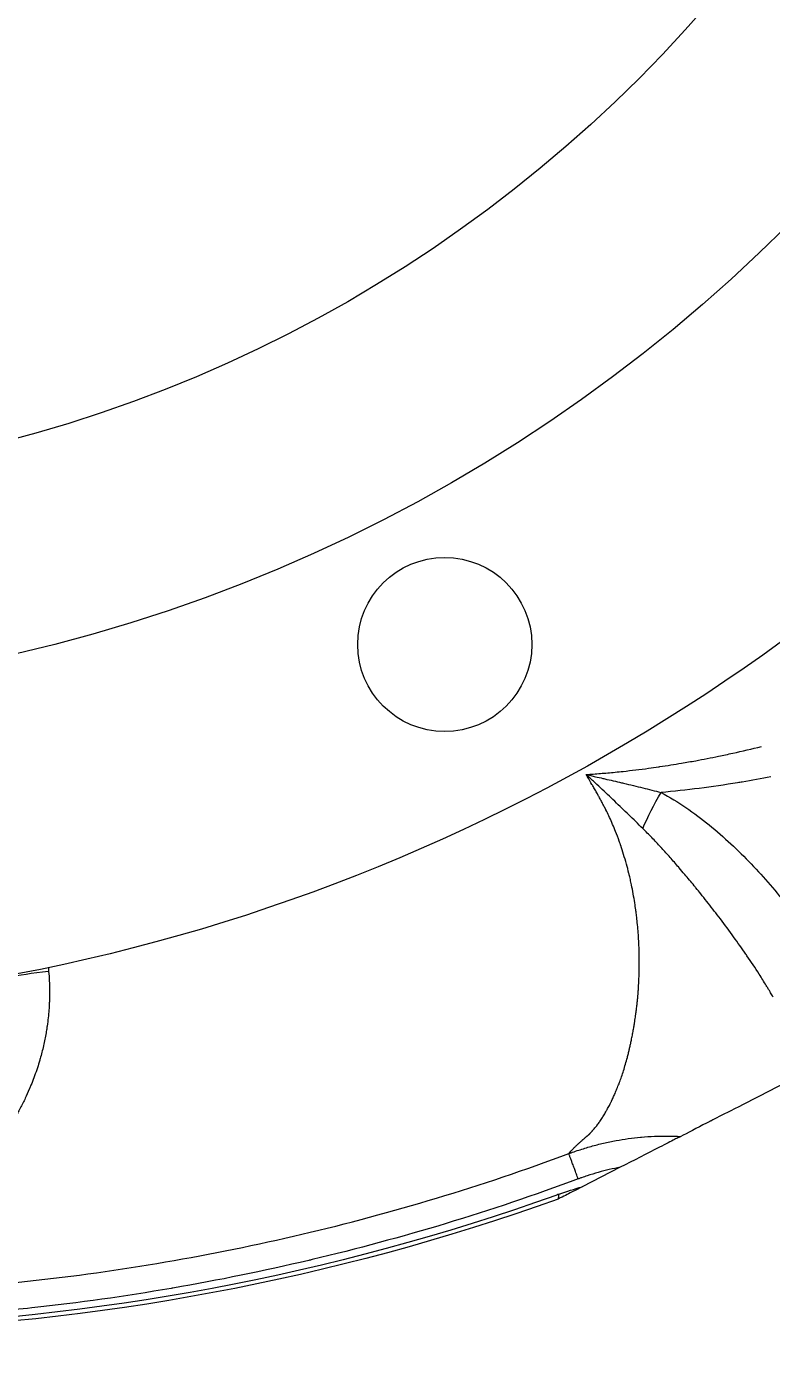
# Model space of a CAD drawing. Header units: millimetres. Extents: x -2122 to 22797, y 3569 to 89276.
# Drawn here: x 5683.8 to 5819.6, y 87396.3 to 87639.4 of the extents above; entities that cross this region are included whole.
import ezdxf

# ---------------------------------------------------------------- set-up
doc = ezdxf.new("R2010")
doc.units = ezdxf.units.MM
doc.header["$LTSCALE"] = 20
doc.layers.add('IA-DIBUJO', color=3, linetype='Continuous', lineweight=30)
doc.layers.add('IA-DIM', color=7, linetype='Continuous')
doc.styles.add('ING-AMB', font='romans.shx', dxfattribs={"width": 0.75, "oblique": 15})
doc.dimstyles.new('ING-AMB 20', dxfattribs={"dimscale": 20, "dimtxt": 3, "dimasz": 2.5, "dimexe": 1, "dimexo": 1, "dimgap": 1, "dimtad": 1, "dimdec": 0, "dimzin": 0, "dimdsep": 46, "dimtxsty": 'ING-AMB', "dimcen": 0.1, "dimclrd": 7, "dimclre": 7, "dimclrt": 2, "dimadec": 0, "dimazin": 0, "dimtfac": 1, "dimtdec": 0, "dimtmove": 0, "dimatfit": 0, "dimfxl": 1.25, "dimtolj": 1, "dimtzin": 0, "dimarcsym": 1})

# ---------------------------------------------------------------- blocks, each defined once
blk = doc.blocks.new('*D46')
at = {"layer": 'Defpoints', "color": 0, "transparency": 16777216}
for p in [(5263.17, 87809.58, 1283.42), (6165.92, 86979.58, 1283.42), (6448.1, 86979.58)]:
    blk.add_point(p, dxfattribs=at)
at = {"layer": 'IA-DIM', "color": 7, "lineweight": -2, "transparency": 16777216}
for p, q in [((5283.17, 87809.58), (6468.1, 87809.58)), ((6448.1, 87759.58), (6448.1, 87029.58)), ((6185.92, 86979.58), (6468.1, 86979.58))]:
    blk.add_line(p, q, dxfattribs=at)
at = {"layer": 'IA-DIM', "color": 7, "transparency": 16777216}
for points in [[(6439.77, 87759.58), (6456.44, 87759.58), (6448.1, 87809.58)], [(6439.77, 87029.58), (6456.44, 87029.58), (6448.1, 86979.58)]]:
    blk.add_solid(points, dxfattribs=at)
at = {"layer": 'IA-DIM', "color": 2, "transparency": 16777216, "insert": (6398.1, 87394.58), "char_height": 60, "attachment_point": 5, "rotation": 90, "style": 'ING-AMB'}
blk.add_mtext('\\A1;830', dxfattribs=at)

msp = doc.modelspace()

# ---------------------------------------------------------------- linework, layer by layer
at = {"layer": 'IA-DIBUJO', "color": 3, "linetype": 'Continuous', "lineweight": 0, "extrusion": (0, 1, -2.22045e-16)}
for p, q in [((5816.44, 87507.73, 1283.42), (5816.44, 87507.73, 1283.42)), ((5811.92, 87474.51, 1283.42), (5811.92, 87474.51, 1283.42)), ((5814.4, 87471.05, 1283.42), (5814.4, 87471.05, 1283.42)), ((5792.09, 87431.32, 1283.42), (5785.12, 87427.75, 1283.42))]:
    msp.add_line(p, q, dxfattribs=at)
at = {"layer": 'IA-DIBUJO', "color": 2, "linetype": 'Continuous', "lineweight": 0}
for centre, radius in [((5615.92, 87809.58, 1283.42), 349.25), ((5615.92, 87809.58, 1283.42), 292.1), ((5760.06, 87526.69, 1283.42), 15.88)]:
    msp.add_circle(centre, radius, dxfattribs=at)
at = {"layer": 'IA-DIBUJO', "color": 3, "linetype": 'Continuous', "lineweight": 0}
for radius in [254, 175]:
    msp.add_circle((5615.92, 87809.58, 1283.42), radius, dxfattribs=at)
at = {"layer": 'IA-DIBUJO', "color": 3, "linetype": 'Continuous', "lineweight": 0, "extrusion": (-4.93038e-32, -2.22045e-16, -1)}
msp.add_ellipse((5799.52, 87496.72, 1283.42), major_axis=(4.63, 8.72), ratio=0.146212, start_param=-2.071313, end_param=-1.301949, dxfattribs=at)
at = {"layer": 'IA-DIBUJO', "color": 3, "linetype": 'Continuous', "lineweight": 0}
msp.add_ellipse((5687.78, 87466.4, 1283.42), major_axis=(-7.86, -0.77), ratio=0.076143, start_param=-1.580778, end_param=-0.477784, dxfattribs=at)
at = {"layer": 'IA-DIBUJO', "color": 3, "linetype": 'Continuous', "lineweight": 0, "extrusion": (3.69779e-32, -2.22045e-16, -1)}
msp.add_ellipse((21986.95, 93842.02, 1283.42), major_axis=(-16203.32, -6443.11), ratio=0.051398, start_param=0.02878, end_param=0.029631, dxfattribs=at)
at = {"layer": 'IA-DIBUJO', "color": 3, "linetype": 'Continuous', "lineweight": 0}
for points, knots in [([(5785.84, 87502.98, 1283.42), (5786.72, 87503.03, 1283.42), (5787.6, 87503.09, 1283.42), (5789.36, 87503.23, 1283.42), (5790.25, 87503.31, 1283.42), (5791.62, 87503.44, 1283.42), (5792.11, 87503.49, 1283.42), (5794.14, 87503.71, 1283.42), (5795.69, 87503.9, 1283.42), (5797.85, 87504.19, 1283.42), (5798.46, 87504.28, 1283.42), (5799.15, 87504.38, 1283.42), (5799.23, 87504.39, 1283.42), (5800.63, 87504.6, 1283.42), (5801.95, 87504.81, 1283.42), (5804.12, 87505.18, 1283.42), (5804.98, 87505.33, 1283.42), (5807.24, 87505.75, 1283.42), (5808.63, 87506.02, 1283.42), (5810.88, 87506.49, 1283.42), (5811.73, 87506.67, 1283.42), (5812.6, 87506.86, 1283.42), (5812.61, 87506.86, 1283.42), (5814.36, 87507.24, 1283.42), (5816.1, 87507.64, 1283.42), (5817.83, 87508.07, 1283.42)], [-0.00513072, -0.00513072, -0.00513072, -0.00513072, -0.00379669, -0.00379669, -0.00243975, -0.00243975, -0.00170309, -0.00170309, 0.00066459, 0.00066459, 0.00160637, 0.00160637, 0.00172466, 0.00172466, 0.00375339, 0.00375339, 0.00507953, 0.00507953, 0.00723894, 0.00723894, 0.00856236, 0.00856236, 0.00858018, 0.00858018, 0.01128995, 0.01128995, 0.01128995, 0.01128995]), ([(5782.71, 87433.81, 1283.42), (5782.73, 87433.84, 1283.42), (5782.75, 87433.87, 1283.42), (5782.78, 87433.92, 1283.42), (5782.79, 87433.93, 1283.42), (5782.82, 87433.97, 1283.42), (5782.83, 87433.99, 1283.42), (5782.86, 87434.02, 1283.42), (5782.86, 87434.03, 1283.42), (5782.87, 87434.04, 1283.42), (5782.87, 87434.04, 1283.42), (5782.87, 87434.04, 1283.42), (5782.88, 87434.05, 1283.42), (5782.89, 87434.07, 1283.42), (5782.91, 87434.08, 1283.42), (5782.99, 87434.18, 1283.42), (5783.08, 87434.28, 1283.42), (5783.22, 87434.43, 1283.42), (5783.26, 87434.47, 1283.42), (5783.39, 87434.6, 1283.42), (5783.47, 87434.68, 1283.42), (5783.61, 87434.82, 1283.42), (5783.67, 87434.88, 1283.42), (5783.77, 87434.97, 1283.42), (5783.8, 87435.01, 1283.42), (5783.98, 87435.17, 1283.42), (5784.12, 87435.31, 1283.42), (5784.34, 87435.51, 1283.42), (5784.39, 87435.56, 1283.42), (5784.46, 87435.63, 1283.42), (5784.47, 87435.64, 1283.42), (5784.6, 87435.75, 1283.42), (5784.72, 87435.86, 1283.42), (5784.91, 87436.04, 1283.42), (5784.98, 87436.1, 1283.42), (5785.11, 87436.21, 1283.42), (5785.17, 87436.27, 1283.42), (5785.24, 87436.33, 1283.42), (5785.26, 87436.35, 1283.42), (5785.28, 87436.36, 1283.42), (5785.28, 87436.36, 1283.42), (5785.29, 87436.38, 1283.42), (5785.3, 87436.39, 1283.42), (5785.32, 87436.4, 1283.42), (5785.33, 87436.41, 1283.42), (5785.37, 87436.45, 1283.42), (5785.4, 87436.48, 1283.42), (5785.5, 87436.56, 1283.42), (5785.56, 87436.62, 1283.42), (5785.63, 87436.68, 1283.42), (5785.63, 87436.69, 1283.42), (5785.67, 87436.71, 1283.42), (5785.69, 87436.74, 1283.42), (5785.72, 87436.77, 1283.42), (5785.73, 87436.77, 1283.42), (5785.76, 87436.8, 1283.42), (5785.77, 87436.81, 1283.42), (5785.81, 87436.84, 1283.42), (5785.82, 87436.85, 1283.42), (5785.86, 87436.89, 1283.42), (5785.89, 87436.91, 1283.42), (5785.93, 87436.94, 1283.42), (5785.93, 87436.94, 1283.42), (5785.94, 87436.95, 1283.42), (5785.94, 87436.95, 1283.42), (5785.95, 87436.96, 1283.42), (5785.96, 87436.97, 1283.42), (5785.97, 87436.98, 1283.42), (5785.98, 87436.98, 1283.42), (5785.99, 87436.99, 1283.42), (5785.99, 87436.99, 1283.42), (5786, 87437, 1283.42), (5786, 87437, 1283.42), (5786.01, 87437.01, 1283.42), (5786.02, 87437.01, 1283.42), (5786.03, 87437.02, 1283.42), (5786.03, 87437.03, 1283.42), (5786.04, 87437.03, 1283.42), (5786.04, 87437.03, 1283.42), (5786.05, 87437.04, 1283.42), (5786.06, 87437.04, 1283.42), (5786.07, 87437.05, 1283.42), (5786.08, 87437.06, 1283.42), (5786.09, 87437.07, 1283.42), (5786.1, 87437.07, 1283.42), (5786.11, 87437.08, 1283.42), (5786.11, 87437.08, 1283.42), (5786.12, 87437.09, 1283.42), (5786.13, 87437.09, 1283.42), (5786.14, 87437.1, 1283.42), (5786.14, 87437.1, 1283.42), (5786.15, 87437.11, 1283.42), (5786.15, 87437.11, 1283.42), (5786.16, 87437.12, 1283.42), (5786.16, 87437.12, 1283.42), (5786.17, 87437.13, 1283.42), (5786.17, 87437.13, 1283.42), (5786.17, 87437.13, 1283.42), (5786.17, 87437.13, 1283.42), (5786.17, 87437.13, 1283.42), (5786.17, 87437.13, 1283.42), (5786.18, 87437.14, 1283.42), (5786.19, 87437.14, 1283.42), (5786.21, 87437.17, 1283.42), (5786.23, 87437.18, 1283.42), (5786.27, 87437.21, 1283.42), (5786.29, 87437.23, 1283.42), (5786.31, 87437.25, 1283.42), (5786.31, 87437.25, 1283.42), (5786.32, 87437.26, 1283.42), (5786.32, 87437.26, 1283.42), (5786.36, 87437.29, 1283.42), (5786.4, 87437.33, 1283.42), (5786.43, 87437.37, 1283.42), (5786.44, 87437.38, 1283.42), (5786.45, 87437.39, 1283.42), (5786.45, 87437.39, 1283.42), (5786.45, 87437.39, 1283.42), (5786.45, 87437.39, 1283.42), (5786.45, 87437.39, 1283.42), (5786.46, 87437.4, 1283.42), (5786.46, 87437.4, 1283.42), (5786.48, 87437.42, 1283.42), (5786.49, 87437.43, 1283.42), (5786.52, 87437.46, 1283.42), (5786.54, 87437.48, 1283.42), (5786.58, 87437.52, 1283.42), (5786.6, 87437.54, 1283.42), (5786.63, 87437.57, 1283.42), (5786.64, 87437.58, 1283.42), (5786.65, 87437.59, 1283.42), (5786.65, 87437.6, 1283.42), (5786.66, 87437.6, 1283.42), (5786.66, 87437.6, 1283.42), (5786.67, 87437.61, 1283.42), (5786.69, 87437.63, 1283.42), (5786.72, 87437.66, 1283.42), (5786.73, 87437.68, 1283.42), (5786.83, 87437.78, 1283.42), (5786.9, 87437.86, 1283.42), (5787, 87437.97, 1283.42), (5787.02, 87437.99, 1283.42), (5787.05, 87438.02, 1283.42), (5787.06, 87438.03, 1283.42), (5787.08, 87438.05, 1283.42), (5787.08, 87438.06, 1283.42), (5787.16, 87438.14, 1283.42), (5787.22, 87438.22, 1283.42), (5787.31, 87438.32, 1283.42), (5787.32, 87438.33, 1283.42), (5787.42, 87438.45, 1283.42), (5787.51, 87438.55, 1283.42), (5787.65, 87438.74, 1283.42), (5787.72, 87438.82, 1283.42), (5787.81, 87438.94, 1283.42), (5787.84, 87438.98, 1283.42), (5788.02, 87439.21, 1283.42), (5788.17, 87439.42, 1283.42), (5788.33, 87439.65, 1283.42), (5788.35, 87439.67, 1283.42), (5788.52, 87439.91, 1283.42), (5788.67, 87440.14, 1283.42), (5788.96, 87440.6, 1283.42), (5789.1, 87440.83, 1283.42), (5789.32, 87441.2, 1283.42), (5789.39, 87441.32, 1283.42), (5789.5, 87441.52, 1283.42), (5789.54, 87441.59, 1283.42), (5789.61, 87441.71, 1283.42), (5789.64, 87441.77, 1283.42), (5789.82, 87442.08, 1283.42), (5789.95, 87442.34, 1283.42), (5790.18, 87442.78, 1283.42), (5790.26, 87442.95, 1283.42), (5790.39, 87443.19, 1283.42), (5790.42, 87443.26, 1283.42), (5790.48, 87443.39, 1283.42), (5790.51, 87443.45, 1283.42), (5790.56, 87443.55, 1283.42), (5790.58, 87443.59, 1283.42), (5790.62, 87443.67, 1283.42), (5790.64, 87443.71, 1283.42), (5790.67, 87443.78, 1283.42), (5790.68, 87443.8, 1283.42), (5790.69, 87443.83, 1283.42), (5790.69, 87443.84, 1283.42), (5790.7, 87443.85, 1283.42), (5790.7, 87443.86, 1283.42), (5790.76, 87443.98, 1283.42), (5790.82, 87444.1, 1283.42), (5790.98, 87444.46, 1283.42), (5791.1, 87444.72, 1283.42), (5791.33, 87445.27, 1283.42), (5791.45, 87445.56, 1283.42), (5791.7, 87446.17, 1283.42), (5791.82, 87446.48, 1283.42), (5792.07, 87447.14, 1283.42), (5792.19, 87447.48, 1283.42), (5792.43, 87448.19, 1283.42), (5792.56, 87448.56, 1283.42), (5792.8, 87449.31, 1283.42), (5792.91, 87449.7, 1283.42), (5793.15, 87450.5, 1283.42), (5793.26, 87450.91, 1283.42), (5793.39, 87451.4, 1283.42), (5793.4, 87451.46, 1283.42), (5793.48, 87451.75, 1283.42), (5793.54, 87451.99, 1283.42), (5793.63, 87452.35, 1283.42), (5793.66, 87452.47, 1283.42), (5793.69, 87452.61, 1283.42), (5793.69, 87452.63, 1283.42), (5793.7, 87452.64, 1283.42), (5793.7, 87452.64, 1283.42), (5793.7, 87452.65, 1283.42), (5793.7, 87452.66, 1283.42), (5793.71, 87452.69, 1283.42), (5793.71, 87452.71, 1283.42), (5793.73, 87452.77, 1283.42), (5793.74, 87452.81, 1283.42), (5793.8, 87453.09, 1283.42), (5793.86, 87453.34, 1283.42), (5793.94, 87453.7, 1283.42), (5793.96, 87453.8, 1283.42), (5794.04, 87454.18, 1283.42), (5794.1, 87454.46, 1283.42), (5794.22, 87455.04, 1283.42), (5794.28, 87455.34, 1283.42), (5794.4, 87455.94, 1283.42), (5794.45, 87456.24, 1283.42), (5794.55, 87456.79, 1283.42), (5794.59, 87457.05, 1283.42), (5794.66, 87457.45, 1283.42), (5794.68, 87457.58, 1283.42), (5794.71, 87457.79, 1283.42), (5794.72, 87457.86, 1283.42), (5794.74, 87457.96, 1283.42), (5794.74, 87457.98, 1283.42), (5794.75, 87458.02, 1283.42), (5794.75, 87458.03, 1283.42), (5794.76, 87458.08, 1283.42), (5794.76, 87458.13, 1283.42), (5794.83, 87458.53, 1283.42), (5794.88, 87458.89, 1283.42), (5794.96, 87459.51, 1283.42), (5795, 87459.78, 1283.42), (5795.05, 87460.24, 1283.42), (5795.08, 87460.43, 1283.42), (5795.13, 87460.9, 1283.42), (5795.16, 87461.17, 1283.42), (5795.21, 87461.68, 1283.42), (5795.24, 87461.92, 1283.42), (5795.28, 87462.34, 1283.42), (5795.29, 87462.53, 1283.42), (5795.32, 87462.81, 1283.42), (5795.33, 87462.92, 1283.42), (5795.35, 87463.2, 1283.42), (5795.36, 87463.36, 1283.42), (5795.38, 87463.65, 1283.42), (5795.39, 87463.77, 1283.42), (5795.4, 87463.88, 1283.42), (5795.4, 87463.89, 1283.42), (5795.4, 87463.9, 1283.42), (5795.4, 87463.91, 1283.42), (5795.4, 87463.92, 1283.42), (5795.43, 87464.33, 1283.42), (5795.45, 87464.74, 1283.42), (5795.48, 87465.35, 1283.42), (5795.49, 87465.55, 1283.42), (5795.52, 87466.27, 1283.42), (5795.54, 87466.77, 1283.42), (5795.56, 87467.77, 1283.42), (5795.56, 87468.27, 1283.42), (5795.56, 87469.27, 1283.42), (5795.55, 87469.77, 1283.42), (5795.53, 87470.77, 1283.42), (5795.51, 87471.27, 1283.42), (5795.47, 87472.17, 1283.42), (5795.45, 87472.56, 1283.42), (5795.4, 87473.45, 1283.42), (5795.37, 87473.94, 1283.42), (5795.29, 87474.94, 1283.42), (5795.24, 87475.45, 1283.42), (5795.16, 87476.19, 1283.42), (5795.14, 87476.43, 1283.42), (5795.1, 87476.72, 1283.42), (5795.1, 87476.78, 1283.42), (5795.09, 87476.86, 1283.42), (5795.08, 87476.9, 1283.42), (5795.08, 87476.94, 1283.42), (5795.08, 87476.94, 1283.42), (5795.04, 87477.26, 1283.42), (5795, 87477.58, 1283.42), (5794.95, 87478.02, 1283.42), (5794.93, 87478.14, 1283.42), (5794.86, 87478.69, 1283.42), (5794.79, 87479.11, 1283.42), (5794.64, 87480.1, 1283.42), (5794.55, 87480.66, 1283.42), (5794.35, 87481.77, 1283.42), (5794.24, 87482.31, 1283.42), (5794.06, 87483.17, 1283.42), (5793.99, 87483.49, 1283.42), (5793.88, 87483.98, 1283.42), (5793.84, 87484.15, 1283.42), (5793.78, 87484.43, 1283.42), (5793.75, 87484.54, 1283.42), (5793.7, 87484.74, 1283.42), (5793.68, 87484.84, 1283.42), (5793.51, 87485.51, 1283.42), (5793.36, 87486.08, 1283.42), (5793.04, 87487.24, 1283.42), (5792.87, 87487.83, 1283.42), (5792.52, 87488.95, 1283.42), (5792.35, 87489.49, 1283.42), (5792.15, 87490.08, 1283.42), (5792.13, 87490.14, 1283.42), (5792.08, 87490.27, 1283.42), (5792.06, 87490.33, 1283.42), (5791.99, 87490.54, 1283.42), (5791.94, 87490.68, 1283.42), (5791.68, 87491.41, 1283.42), (5791.46, 87491.99, 1283.42), (5791.06, 87493.01, 1283.42), (5790.88, 87493.44, 1283.42), (5790.64, 87494, 1283.42), (5790.59, 87494.12, 1283.42), (5790.36, 87494.64, 1283.42), (5790.19, 87495.02, 1283.42), (5789.83, 87495.78, 1283.42), (5789.65, 87496.15, 1283.42), (5789.44, 87496.56, 1283.42), (5789.42, 87496.61, 1283.42), (5789.37, 87496.69, 1283.42), (5789.35, 87496.73, 1283.42), (5789.33, 87496.79, 1283.42), (5789.32, 87496.81, 1283.42), (5789.29, 87496.86, 1283.42), (5789.27, 87496.9, 1283.42), (5789.15, 87497.13, 1283.42), (5789.05, 87497.33, 1283.42), (5788.82, 87497.76, 1283.42), (5788.7, 87497.98, 1283.42), (5788.46, 87498.42, 1283.42), (5788.34, 87498.65, 1283.42), (5788.11, 87499.06, 1283.42), (5788.01, 87499.25, 1283.42), (5787.77, 87499.67, 1283.42), (5787.63, 87499.9, 1283.42), (5787.36, 87500.39, 1283.42), (5787.21, 87500.64, 1283.42), (5787.02, 87500.97, 1283.42), (5786.97, 87501.06, 1283.42), (5786.67, 87501.58, 1283.42), (5786.4, 87502.04, 1283.42), (5786.03, 87502.67, 1283.42), (5785.94, 87502.82, 1283.42), (5785.84, 87502.98, 1283.42)], [0.0368756, 0.0368756, 0.0368756, 0.0368756, 0.0474343, 0.0474343, 0.0519244, 0.0519244, 0.0594488, 0.0594488, 0.0613299, 0.0613299, 0.0622704, 0.0622704, 0.063211, 0.063211, 0.0669732, 0.0669732, 0.0878734, 0.0878734, 0.0970708, 0.0970708, 0.1121197, 0.1121197, 0.1216281, 0.1216281, 0.1271685, 0.1271685, 0.1481993, 0.1481993, 0.1559246, 0.1559246, 0.1572661, 0.1572661, 0.1723149, 0.1723149, 0.1807326, 0.1807326, 0.1873638, 0.1873638, 0.1890704, 0.1890704, 0.1892449, 0.1892449, 0.1904501, 0.1904501, 0.191126, 0.191126, 0.1948882, 0.1948882, 0.2015426, 0.2015426, 0.2024126, 0.2024126, 0.2050712, 0.2050712, 0.2061748, 0.2061748, 0.2083765, 0.2083765, 0.209937, 0.209937, 0.2132044, 0.2132044, 0.2135326, 0.2135326, 0.2136992, 0.2136992, 0.2146397, 0.2146397, 0.215222, 0.215222, 0.2155803, 0.2155803, 0.2159932, 0.2159932, 0.2164236, 0.2164236, 0.2169227, 0.2169227, 0.2170671, 0.2170671, 0.2174614, 0.2174614, 0.2179317, 0.2179317, 0.2183437, 0.2183437, 0.2187482, 0.2187482, 0.2191545, 0.2191545, 0.2193425, 0.2193425, 0.219888, 0.219888, 0.2201608, 0.2201608, 0.2202764, 0.2202764, 0.2203955, 0.2203955, 0.2204336, 0.2204336, 0.2212236, 0.2212236, 0.2231047, 0.2231047, 0.2246627, 0.2246627, 0.2249858, 0.2249858, 0.2250327, 0.2250327, 0.228748, 0.228748, 0.2296886, 0.2298061, 0.2298061, 0.2299237, 0.2299237, 0.2301588, 0.2301588, 0.2314575, 0.2314575, 0.232866, 0.232866, 0.2346868, 0.2346868, 0.2360763, 0.2360763, 0.2365076, 0.2365076, 0.2366251, 0.2366251, 0.2367427, 0.2367427, 0.2381535, 0.2381535, 0.2400346, 0.2400346, 0.247559, 0.247559, 0.2494401, 0.2494401, 0.2503807, 0.2503807, 0.2513212, 0.2513212, 0.2585308, 0.2585308, 0.2602236, 0.2602236, 0.2692145, 0.2692145, 0.2759577, 0.2759577, 0.279155, 0.279155, 0.2945704, 0.2945704, 0.2961872, 0.2961872, 0.3116522, 0.3116522, 0.3263639, 0.3263639, 0.3337865, 0.3337865, 0.337664, 0.337664, 0.3408981, 0.3408981, 0.3548882, 0.3548882, 0.3634599, 0.3634599, 0.3670068, 0.3670068, 0.3696948, 0.3696948, 0.3717118, 0.3717118, 0.3735929, 0.3735929, 0.3747686, 0.3747686, 0.3750037, 0.3750037, 0.375474, 0.375474, 0.3829984, 0.3829984, 0.3980472, 0.3980472, 0.4134465, 0.4134465, 0.4286592, 0.4286592, 0.4435575, 0.4435575, 0.4582425, 0.4582425, 0.4724931, 0.4724931, 0.4865048, 0.4865048, 0.4883401, 0.4883401, 0.4958646, 0.4958646, 0.4996268, 0.4996268, 0.5000127, 0.5000127, 0.500097, 0.500097, 0.5005673, 0.5005673, 0.5015079, 0.5015079, 0.503389, 0.503389, 0.5142656, 0.5142656, 0.5184378, 0.5184378, 0.5290215, 0.5290215, 0.5393563, 0.5393563, 0.5485354, 0.5485354, 0.5560598, 0.5560598, 0.559822, 0.559822, 0.5617031, 0.5617031, 0.5624802, 0.5624802, 0.5626437, 0.5626437, 0.5635842, 0.5635842, 0.5714864, 0.5714864, 0.5781406, 0.5781406, 0.5830894, 0.5830894, 0.5906913, 0.5906913, 0.5982581, 0.5982581, 0.6050032, 0.6050032, 0.6094258, 0.6094258, 0.617073, 0.617073, 0.6242993, 0.6242993, 0.6247201, 0.6249552, 0.6249552, 0.6251903, 0.6251903, 0.6358928, 0.6358928, 0.6414441, 0.6414441, 0.6549455, 0.6549455, 0.6687051, 0.6687051, 0.6827399, 0.6827399, 0.6972885, 0.6972885, 0.7089023, 0.7089023, 0.7239412, 0.7239412, 0.7400905, 0.7400905, 0.7479323, 0.7479323, 0.7498134, 0.7498134, 0.7506844, 0.7506844, 0.7507539, 0.7507539, 0.7588762, 0.7588762, 0.762053, 0.762053, 0.7730326, 0.7730326, 0.7877957, 0.7877957, 0.802542, 0.802542, 0.8112349, 0.8112349, 0.8159804, 0.8159804, 0.8190382, 0.8190382, 0.8217658, 0.8217658, 0.8380873, 0.8380873, 0.8555182, 0.8555182, 0.872085, 0.872085, 0.8740204, 0.8740204, 0.8758472, 0.8758472, 0.8796094, 0.8796094, 0.8956567, 0.8956567, 0.9081444, 0.9081444, 0.9117039, 0.9117039, 0.9232413, 0.9232413, 0.9345276, 0.9345276, 0.9360425, 0.9360425, 0.9372501, 0.9372501, 0.9379236, 0.9379236, 0.9398047, 0.9398047, 0.9485077, 0.9485077, 0.9567088, 0.9567088, 0.9642136, 0.9642136, 0.9699024, 0.9699024, 0.9767514, 0.9767514, 0.9833208, 0.9833208, 0.9854581, 0.9854581, 0.9965323, 0.9965323, 0.9999985, 0.9999985, 0.9999985, 0.9999985]), ([(5785.84, 87502.98, 1283.42), (5785.92, 87502.96, 1283.42), (5785.99, 87502.95, 1283.42), (5786.13, 87502.91, 1283.42), (5786.2, 87502.9, 1283.42), (5786.42, 87502.85, 1283.42), (5786.56, 87502.81, 1283.42), (5786.99, 87502.71, 1283.42), (5787.27, 87502.64, 1283.42), (5788.01, 87502.47, 1283.42), (5788.47, 87502.36, 1283.42), (5789.04, 87502.23, 1283.42), (5789.16, 87502.2, 1283.42), (5789.78, 87502.06, 1283.42), (5790.3, 87501.94, 1283.42), (5791.31, 87501.7, 1283.42), (5791.81, 87501.59, 1283.42), (5792.44, 87501.44, 1283.42), (5792.57, 87501.41, 1283.42), (5793.29, 87501.24, 1283.42), (5793.88, 87501.1, 1283.42), (5795.04, 87500.82, 1283.42), (5795.61, 87500.68, 1283.42), (5796.74, 87500.4, 1283.42), (5797.29, 87500.26, 1283.42), (5798.39, 87499.98, 1283.42), (5798.95, 87499.84, 1283.42), (5799.5, 87499.7, 1283.42), (5799.51, 87499.7, 1283.42), (5799.52, 87499.69, 1283.42)], [0.000000126, 0.000000126, 0.000000126, 0.000000126, 0.00011133, 0.00011133, 0.000222659, 0.000222659, 0.000445318, 0.000445318, 0.000890636, 0.000890636, 0.001599908, 0.001599908, 0.001781272, 0.001781272, 0.002579859, 0.002579859, 0.003363744, 0.003363744, 0.003562544, 0.003562544, 0.004484327, 0.004484327, 0.005377622, 0.005377622, 0.006244959, 0.006244959, 0.007112297, 0.007112297, 0.007125088, 0.007125088, 0.007125088, 0.007125088]), ([(5796.18, 87493.13, 1283.42), (5795.33, 87493.96, 1283.42), (5794.49, 87494.79, 1283.42), (5793.22, 87496.03, 1283.42), (5792.79, 87496.44, 1283.42), (5791.93, 87497.26, 1283.42), (5791.5, 87497.67, 1283.42), (5790.21, 87498.9, 1283.42), (5789.35, 87499.71, 1283.42), (5788.05, 87500.92, 1283.42), (5787.62, 87501.32, 1283.42), (5786.97, 87501.93, 1283.42), (5786.75, 87502.13, 1283.42), (5786.43, 87502.44, 1283.42), (5786.32, 87502.54, 1283.42), (5786.15, 87502.69, 1283.42), (5786.1, 87502.74, 1283.42), (5786.02, 87502.82, 1283.42), (5785.99, 87502.84, 1283.42), (5785.95, 87502.88, 1283.42), (5785.93, 87502.89, 1283.42), (5785.91, 87502.91, 1283.42), (5785.89, 87502.92, 1283.42), (5785.84, 87502.98, 1283.42)], [0, 0, 0, 0, 0.00180107, 0.00180107, 0.002701604, 0.002701604, 0.003602139, 0.003602139, 0.005403209, 0.005403209, 0.006303743, 0.006303743, 0.006754011, 0.006754011, 0.006979145, 0.006979145, 0.007091711, 0.007091711, 0.007147995, 0.007147995, 0.007176137, 0.007176137, 0.007204245, 0.007204245, 0.007204245, 0.007204245]), ([(5819.56, 87502.55, 1283.42), (5817.82, 87502.21, 1283.42), (5816.07, 87501.89, 1283.42), (5814.32, 87501.6, 1283.42), (5814.04, 87501.55, 1283.42), (5813.76, 87501.51, 1283.42), (5813.48, 87501.46, 1283.42), (5811.16, 87501.08, 1283.42), (5808.83, 87500.74, 1283.42), (5806.5, 87500.44, 1283.42), (5804.18, 87500.15, 1283.42), (5801.85, 87499.9, 1283.42), (5799.52, 87499.69, 1283.42)], [0.00197181, 0.00197181, 0.00197181, 0.00197181, 0.00466944, 0.00466944, 0.00466944, 0.00510061, 0.00510061, 0.00510061, 0.00867547, 0.00867547, 0.00867547, 0.01223161, 0.01223161, 0.01223161, 0.01223161]), ([(5799.52, 87499.69, 1283.42), (5801.1, 87498.86, 1283.42), (5802.6, 87497.93, 1283.42), (5804.06, 87496.94, 1283.42), (5805.52, 87495.94, 1283.42), (5806.93, 87494.88, 1283.42), (5808.3, 87493.77, 1283.42), (5809.66, 87492.66, 1283.42), (5810.98, 87491.5, 1283.42), (5812.25, 87490.32, 1283.42), (5813.53, 87489.13, 1283.42), (5814.76, 87487.91, 1283.42), (5815.96, 87486.66, 1283.42), (5818.35, 87484.17, 1283.42), (5820.59, 87481.55, 1283.42), (5822.69, 87478.83, 1283.42), (5824.79, 87476.1, 1283.42), (5826.74, 87473.26, 1283.42), (5828.51, 87470.28, 1283.42)], [0, 0, 0, 0, 0.00272153, 0.00272153, 0.00272153, 0.00544305, 0.00544305, 0.00544305, 0.00816458, 0.00816458, 0.00816458, 0.01088611, 0.01088611, 0.01088611, 0.01632916, 0.01632916, 0.01632916, 0.02177222, 0.02177222, 0.02177222, 0.02177222]), ([(5819.97, 87462.38, 1283.42), (5819.82, 87462.64, 1283.42), (5819.67, 87462.9, 1283.42), (5819.52, 87463.15, 1283.42), (5819.46, 87463.25, 1283.42), (5819.41, 87463.34, 1283.42), (5819.35, 87463.43, 1283.42), (5819.26, 87463.58, 1283.42), (5819.17, 87463.74, 1283.42), (5819.08, 87463.89, 1283.42), (5818.96, 87464.08, 1283.42), (5818.84, 87464.28, 1283.42), (5818.72, 87464.47, 1283.42), (5818.3, 87465.16, 1283.42), (5817.87, 87465.85, 1283.42), (5817.43, 87466.53, 1283.42), (5816.7, 87467.67, 1283.42), (5815.96, 87468.79, 1283.42), (5815.2, 87469.9, 1283.42), (5815.05, 87470.12, 1283.42), (5814.9, 87470.33, 1283.42), (5814.75, 87470.55, 1283.42), (5814.75, 87470.56, 1283.42), (5814.74, 87470.57, 1283.42), (5814.73, 87470.58, 1283.42), (5813.99, 87471.64, 1283.42), (5813.24, 87472.7, 1283.42), (5812.48, 87473.75, 1283.42), (5811.68, 87474.85, 1283.42), (5810.86, 87475.94, 1283.42), (5810.04, 87477.03, 1283.42), (5809.68, 87477.49, 1283.42), (5809.33, 87477.95, 1283.42), (5808.97, 87478.41, 1283.42), (5808.97, 87478.42, 1283.42), (5808.96, 87478.42, 1283.42), (5808.96, 87478.43, 1283.42), (5808.23, 87479.36, 1283.42), (5807.5, 87480.29, 1283.42), (5806.76, 87481.21, 1283.42), (5806.47, 87481.57, 1283.42), (5806.18, 87481.93, 1283.42), (5805.89, 87482.28, 1283.42), (5805.79, 87482.41, 1283.42), (5805.68, 87482.54, 1283.42), (5805.57, 87482.68, 1283.42), (5805, 87483.37, 1283.42), (5804.43, 87484.06, 1283.42), (5803.84, 87484.75, 1283.42), (5803.5, 87485.16, 1283.42), (5803.16, 87485.56, 1283.42), (5802.81, 87485.96, 1283.42), (5802.79, 87485.99, 1283.42), (5802.76, 87486.02, 1283.42), (5802.74, 87486.05, 1283.42), (5802.22, 87486.66, 1283.42), (5801.7, 87487.25, 1283.42), (5801.17, 87487.85, 1283.42), (5800.67, 87488.41, 1283.42), (5800.16, 87488.97, 1283.42), (5799.65, 87489.53, 1283.42), (5799.63, 87489.56, 1283.42), (5799.6, 87489.59, 1283.42), (5799.57, 87489.62, 1283.42), (5799.55, 87489.64, 1283.42), (5799.53, 87489.67, 1283.42), (5799.5, 87489.69, 1283.42), (5798.95, 87490.29, 1283.42), (5798.4, 87490.88, 1283.42), (5797.84, 87491.46, 1283.42), (5797.29, 87492.02, 1283.42), (5796.74, 87492.58, 1283.42), (5796.18, 87493.13, 1283.42)], [-0.00000006, -0.00000006, -0.00000006, -0.00000006, 0.00045328, 0.00045328, 0.00045328, 0.0006157, 0.0006157, 0.0006157, 0.00088623, 0.00088623, 0.00088623, 0.00123145, 0.00123145, 0.00123145, 0.00246297, 0.00246297, 0.00246297, 0.00450985, 0.00450985, 0.00450985, 0.00490698, 0.00490698, 0.00490698, 0.004926, 0.004926, 0.004926, 0.00689776, 0.00689776, 0.00689776, 0.00896873, 0.00896873, 0.00896873, 0.00985206, 0.00985206, 0.00985206, 0.00986496, 0.00986496, 0.00986496, 0.0116568, 0.0116568, 0.0116568, 0.01235343, 0.01235343, 0.01235343, 0.01260868, 0.01260868, 0.01260868, 0.01397438, 0.01397438, 0.01397438, 0.01477812, 0.01477812, 0.01477812, 0.01483669, 0.01483669, 0.01483669, 0.01603892, 0.01603892, 0.01603892, 0.01717878, 0.01717878, 0.01717878, 0.01724115, 0.01724115, 0.01724115, 0.01729269, 0.01729269, 0.01729269, 0.01851675, 0.01851675, 0.01851675, 0.01970417, 0.01970417, 0.01970417, 0.01970417]), ([(5687.8, 87467.01, 1283.42), (5687.9, 87465.9, 1283.42), (5687.95, 87464.79, 1283.42), (5687.96, 87463.69, 1283.42), (5687.97, 87462.94, 1283.42), (5687.96, 87462.2, 1283.42), (5687.93, 87461.46, 1283.42), (5687.92, 87461.43, 1283.42), (5687.92, 87461.41, 1283.42), (5687.92, 87461.39, 1283.42), (5687.88, 87460.46, 1283.42), (5687.81, 87459.53, 1283.42), (5687.71, 87458.6, 1283.42), (5687.66, 87458.09, 1283.42), (5687.6, 87457.59, 1283.42), (5687.52, 87457.08, 1283.42), (5687.49, 87456.83, 1283.42), (5687.45, 87456.58, 1283.42), (5687.41, 87456.33, 1283.42), (5687.38, 87456.16, 1283.42), (5687.35, 87455.99, 1283.42), (5687.33, 87455.83, 1283.42), (5687.19, 87455.05, 1283.42), (5687.04, 87454.28, 1283.42), (5686.87, 87453.52, 1283.42), (5686.86, 87453.49, 1283.42), (5686.86, 87453.47, 1283.42), (5686.85, 87453.45, 1283.42), (5686.67, 87452.67, 1283.42), (5686.47, 87451.9, 1283.42), (5686.26, 87451.14, 1283.42), (5686.2, 87450.93, 1283.42), (5686.14, 87450.73, 1283.42), (5686.08, 87450.52, 1283.42), (5685.79, 87449.55, 1283.42), (5685.46, 87448.59, 1283.42), (5685.11, 87447.65, 1283.42), (5684.94, 87447.19, 1283.42), (5684.76, 87446.73, 1283.42), (5684.57, 87446.27, 1283.42), (5684.49, 87446.07, 1283.42), (5684.41, 87445.87, 1283.42), (5684.32, 87445.67, 1283.42), (5684.3, 87445.63, 1283.42), (5684.29, 87445.58, 1283.42), (5684.27, 87445.54, 1283.42), (5684.03, 87444.99, 1283.42), (5683.79, 87444.45, 1283.42), (5683.54, 87443.92, 1283.42), (5683.24, 87443.3, 1283.42), (5682.94, 87442.69, 1283.42), (5682.62, 87442.09, 1283.42), (5682.54, 87441.94, 1283.42), (5682.46, 87441.78, 1283.42), (5682.37, 87441.63, 1283.42), (5682.23, 87441.37, 1283.42), (5682.09, 87441.11, 1283.42), (5681.95, 87440.86, 1283.42), (5681.43, 87439.94, 1283.42), (5680.88, 87439.05, 1283.42), (5680.32, 87438.19, 1283.42), (5680.21, 87438.02, 1283.42), (5680.1, 87437.86, 1283.42), (5680, 87437.7, 1283.42), (5679.92, 87437.58, 1283.42), (5679.83, 87437.46, 1283.42), (5679.75, 87437.34, 1283.42), (5679.58, 87437.08, 1283.42), (5679.4, 87436.83, 1283.42), (5679.22, 87436.57, 1283.42), (5678.58, 87435.68, 1283.42), (5677.92, 87434.81, 1283.42), (5677.23, 87433.97, 1283.42), (5676.53, 87433.1, 1283.42), (5675.8, 87432.27, 1283.42), (5675.05, 87431.46, 1283.42), (5675.01, 87431.41, 1283.42), (5674.97, 87431.37, 1283.42), (5674.93, 87431.33, 1283.42), (5674.43, 87430.8, 1283.42), (5673.93, 87430.29, 1283.42), (5673.42, 87429.78, 1283.42), (5673.19, 87429.56, 1283.42), (5672.96, 87429.33, 1283.42), (5672.72, 87429.11, 1283.42), (5672.36, 87428.77, 1283.42), (5671.99, 87428.43, 1283.42), (5671.62, 87428.1, 1283.42), (5671.01, 87427.55, 1283.42), (5670.39, 87427.02, 1283.42), (5669.76, 87426.51, 1283.42), (5669.25, 87426.1, 1283.42), (5668.74, 87425.69, 1283.42), (5668.22, 87425.3, 1283.42), (5667.73, 87424.93, 1283.42), (5667.24, 87424.57, 1283.42), (5666.74, 87424.22, 1283.42), (5666.44, 87424.02, 1283.42), (5666.15, 87423.81, 1283.42), (5665.85, 87423.61, 1283.42), (5665.6, 87423.45, 1283.42), (5665.35, 87423.28, 1283.42), (5665.1, 87423.11, 1283.42), (5664.28, 87422.59, 1283.42), (5663.45, 87422.08, 1283.42), (5662.61, 87421.59, 1283.42), (5662.3, 87421.42, 1283.42), (5661.99, 87421.24, 1283.42), (5661.68, 87421.07, 1283.42), (5661.18, 87420.8, 1283.42), (5660.66, 87420.53, 1283.42), (5660.15, 87420.26, 1283.42), (5659.86, 87420.12, 1283.42), (5659.58, 87419.98, 1283.42), (5659.3, 87419.84, 1283.42), (5658.61, 87419.51, 1283.42), (5657.92, 87419.19, 1283.42), (5657.22, 87418.88, 1283.42), (5656.98, 87418.78, 1283.42), (5656.73, 87418.67, 1283.42), (5656.49, 87418.57, 1283.42), (5655.95, 87418.35, 1283.42), (5655.41, 87418.13, 1283.42), (5654.86, 87417.92, 1283.42), (5654.63, 87417.83, 1283.42), (5654.39, 87417.74, 1283.42), (5654.16, 87417.66, 1283.42), (5653.59, 87417.45, 1283.42), (5653.01, 87417.25, 1283.42), (5652.43, 87417.06, 1283.42), (5652.31, 87417.02, 1283.42), (5652.19, 87416.98, 1283.42), (5652.07, 87416.94, 1283.42), (5651.97, 87416.91, 1283.42), (5651.87, 87416.88, 1283.42), (5651.77, 87416.85, 1283.42), (5651.18, 87416.66, 1283.42), (5650.58, 87416.48, 1283.42), (5649.97, 87416.31, 1283.42), (5649.96, 87416.31, 1283.42), (5649.95, 87416.31, 1283.42), (5649.93, 87416.3, 1283.42), (5649.33, 87416.14, 1283.42), (5648.73, 87415.98, 1283.42), (5648.12, 87415.84, 1283.42), (5647.85, 87415.77, 1283.42), (5647.58, 87415.71, 1283.42), (5647.3, 87415.65, 1283.42), (5647.13, 87415.61, 1283.42), (5646.95, 87415.57, 1283.42), (5646.77, 87415.53, 1283.42), (5646.05, 87415.38, 1283.42), (5645.32, 87415.24, 1283.42), (5644.57, 87415.12, 1283.42), (5643.93, 87415.01, 1283.42), (5643.27, 87414.91, 1283.42), (5642.62, 87414.82, 1283.42), (5642.32, 87414.78, 1283.42), (5642.02, 87414.75, 1283.42), (5641.72, 87414.71, 1283.42), (5641.61, 87414.7, 1283.42), (5641.51, 87414.69, 1283.42), (5641.4, 87414.68, 1283.42), (5640.77, 87414.61, 1283.42), (5640.14, 87414.55, 1283.42), (5639.5, 87414.51, 1283.42), (5638.88, 87414.46, 1283.42), (5638.25, 87414.43, 1283.42), (5637.62, 87414.41, 1283.42), (5637.01, 87414.39, 1283.42), (5636.39, 87414.38, 1283.42), (5635.76, 87414.38, 1283.42)], [0.02028914, 0.02028914, 0.02028914, 0.02028914, 0.02199861, 0.02199861, 0.02199861, 0.02315151, 0.02315151, 0.02315151, 0.02318528, 0.02318528, 0.02318528, 0.02463335, 0.02463335, 0.02463335, 0.02542337, 0.02542337, 0.02542337, 0.02581913, 0.02581913, 0.02581913, 0.02608142, 0.02608142, 0.02608142, 0.02732048, 0.02732048, 0.02732048, 0.02735782, 0.02735782, 0.02735782, 0.02863122, 0.02863122, 0.02863122, 0.02897755, 0.02897755, 0.02897755, 0.03062515, 0.03062515, 0.03062515, 0.03143697, 0.03143697, 0.03143697, 0.03179508, 0.03179508, 0.03179508, 0.03187369, 0.03187369, 0.03187369, 0.03285322, 0.03285322, 0.03285322, 0.03398557, 0.03398557, 0.03398557, 0.03427431, 0.03427431, 0.03427431, 0.03476982, 0.03476982, 0.03476982, 0.03654413, 0.03654413, 0.03654413, 0.03687927, 0.03687927, 0.03687927, 0.03712961, 0.03712961, 0.03712961, 0.03766596, 0.03766596, 0.03766596, 0.03957066, 0.03957066, 0.03957066, 0.0415206, 0.0415206, 0.0415206, 0.04162419, 0.04162419, 0.04162419, 0.04288943, 0.04288943, 0.04288943, 0.04345823, 0.04345823, 0.04345823, 0.04433824, 0.04433824, 0.04433824, 0.04579064, 0.04579064, 0.04579064, 0.04696223, 0.04696223, 0.04696223, 0.04805997, 0.04805997, 0.04805997, 0.04870575, 0.04870575, 0.04870575, 0.0492505, 0.0492505, 0.0492505, 0.05099948, 0.05099948, 0.05099948, 0.05163377, 0.05163377, 0.05163377, 0.05266823, 0.05266823, 0.05266823, 0.05323064, 0.05323064, 0.05323064, 0.05457839, 0.05457839, 0.05457839, 0.05504278, 0.05504278, 0.05504278, 0.05605833, 0.05605833, 0.05605833, 0.05649085, 0.05649085, 0.05649085, 0.05754344, 0.05754344, 0.05754344, 0.05775762, 0.05775762, 0.05775762, 0.05793891, 0.05793891, 0.05793891, 0.05900237, 0.05900237, 0.05900237, 0.05902363, 0.05902363, 0.05902363, 0.06007328, 0.06007328, 0.06007328, 0.06053383, 0.06053383, 0.06053383, 0.06083505, 0.06083505, 0.06083505, 0.06204299, 0.06204299, 0.06204299, 0.06308846, 0.06308846, 0.06308846, 0.06356228, 0.06356228, 0.06356228, 0.06373119, 0.06373119, 0.06373119, 0.06472383, 0.06472383, 0.06472383, 0.06568857, 0.06568857, 0.06568857, 0.06662732, 0.06662732, 0.06662732, 0.06662732]), ([(5827.13, 87449.24, 1283.42), (5826.95, 87449.15, 1283.42), (5826.24, 87448.79, 1283.42), (5823.77, 87447.52, 1283.42), (5821.71, 87446.47, 1283.42), (5817.34, 87444.24, 1283.42), (5814.98, 87443.03, 1283.42), (5811.15, 87441.07, 1283.42), (5809.87, 87440.41, 1283.42), (5808.8, 87439.87, 1283.42), (5808.74, 87439.84, 1283.42), (5808.63, 87439.78, 1283.42), (5808.58, 87439.75, 1283.42), (5808.45, 87439.69, 1283.42), (5808.42, 87439.67, 1283.42), (5808.37, 87439.65, 1283.42), (5808.35, 87439.64, 1283.42), (5808.16, 87439.54, 1283.42), (5807.99, 87439.45, 1283.42), (5806.09, 87438.48, 1283.42), (5804.22, 87437.52, 1283.42), (5803.12, 87436.96, 1283.42)], [-30.334649, -30.334649, -30.334649, -30.334649, -29.044662, -29.044662, -27.260778, -27.260778, -25.550257, -25.550257, -24.111942, -24.111942, -23.868008, -23.868008, -23.488121, -23.488121, -23.155127, -23.155127, -22.909285, -22.909285, -20.928945, -20.928945, -0.463393, -0.463393, -0.463393, -0.463393]), ([(5780.93, 87426.42, 1283.42), (5780.78, 87426.36, 1283.42), (5780.63, 87426.31, 1283.42), (5739.6, 87411.58, 1283.42), (5696.31, 87403.5, 1283.42), (5631.08, 87401.65, 1283.42), (5609.28, 87402.75, 1283.42), (5566.15, 87408.44, 1283.42), (5544.81, 87413.04, 1283.42), (5504.54, 87425.17, 1283.42), (5485.55, 87432.47, 1283.42), (5467.23, 87441.17, 1283.42)], [0.4221573, 0.4221573, 0.4221573, 0.4221573, 0.4224025, 0.4224025, 0.4889361, 0.4889361, 0.5222029, 0.5222029, 0.5554698, 0.5554698, 0.5865035, 0.5865035, 0.5865035, 0.5865035]), ([(5780.81, 87425.55, 1283.42), (5780.79, 87425.54, 1283.42), (5780.77, 87425.53, 1283.42), (5739.78, 87410.82, 1283.42), (5696.41, 87402.72, 1283.42), (5631.06, 87400.88, 1283.42), (5609.22, 87401.98, 1283.42), (5566.01, 87407.68, 1283.42), (5544.63, 87412.29, 1283.42), (5504.48, 87424.37, 1283.42), (5485.65, 87431.61, 1283.42), (5467.46, 87440.2, 1283.42)], [0.4230998, 0.4230998, 0.4230998, 0.4230998, 0.423137, 0.423137, 0.4897947, 0.4897947, 0.5231236, 0.5231236, 0.5564524, 0.5564524, 0.5872256, 0.5872256, 0.5872256, 0.5872256]), ([(5782.71, 87433.81, 1283.42), (5782.74, 87433.82, 1283.42), (5782.78, 87433.84, 1283.42), (5782.82, 87433.85, 1283.42), (5782.82, 87433.85, 1283.42), (5783.01, 87433.92, 1283.42), (5783.2, 87433.99, 1283.42), (5783.76, 87434.19, 1283.42), (5784.13, 87434.32, 1283.42), (5784.88, 87434.56, 1283.42), (5785.26, 87434.68, 1283.42), (5786, 87434.91, 1283.42), (5786.38, 87435.02, 1283.42), (5787.13, 87435.23, 1283.42), (5787.51, 87435.33, 1283.42), (5788.27, 87435.53, 1283.42), (5788.65, 87435.62, 1283.42), (5789.41, 87435.79, 1283.42), (5789.79, 87435.88, 1283.42), (5790.55, 87436.04, 1283.42), (5790.93, 87436.11, 1283.42), (5791.32, 87436.18, 1283.42), (5791.33, 87436.18, 1283.42), (5792.81, 87436.45, 1283.42), (5794.29, 87436.66, 1283.42), (5795.84, 87436.8, 1283.42), (5795.89, 87436.81, 1283.42), (5796.73, 87436.89, 1283.42), (5797.51, 87436.94, 1283.42), (5798.96, 87437, 1283.42), (5799.62, 87437.02, 1283.42), (5800.41, 87437.02, 1283.42), (5800.54, 87437.02, 1283.42), (5801.49, 87437.02, 1283.42), (5802.31, 87437, 1283.42), (5803.12, 87436.96, 1283.42)], [-0.00000006, -0.00000006, -0.00000006, -0.00000006, 0.00005778, 0.00005778, 0.00006171, 0.00006171, 0.00035017, 0.00035017, 0.00093649, 0.00093649, 0.00153744, 0.00153744, 0.00213839, 0.00213839, 0.00275104, 0.00275104, 0.00336471, 0.00336471, 0.00397694, 0.00397694, 0.00457298, 0.00457298, 0.00459225, 0.00459225, 0.00688841, 0.00688841, 0.00697378, 0.00697378, 0.00817426, 0.00817426, 0.00918457, 0.00918457, 0.00937486, 0.00937486, 0.01062902, 0.01062902, 0.01062902, 0.01062902]), ([(5803.12, 87436.96, 1283.42), (5803.06, 87436.93, 1283.42), (5802.93, 87436.86, 1283.42), (5802.54, 87436.66, 1283.42), (5802.26, 87436.52, 1283.42), (5801.34, 87436.05, 1283.42), (5800.45, 87435.59, 1283.42), (5797.02, 87433.84, 1283.42), (5794.38, 87432.49, 1283.42), (5792.09, 87431.32, 1283.42)], [-16.106164, -16.106164, -16.106164, -16.106164, -14.289511, -14.289511, -12.075571, -12.075571, -7.726816, -7.726816, -0.00019, -0.00019, -0.00019, -0.00019]), ([(5582.59, 87412.71, 1283.42), (5599.4, 87410.33, 1283.42), (5616.25, 87408.86, 1283.42), (5641.59, 87408.23, 1283.42), (5650.05, 87408.29, 1283.42), (5666.99, 87408.99, 1283.42), (5675.48, 87409.62, 1283.42), (5692.36, 87411.43, 1283.42), (5700.76, 87412.61, 1283.42), (5717.45, 87415.47, 1283.42), (5725.74, 87417.16, 1283.42), (5742.24, 87421.04, 1283.42), (5750.46, 87423.24, 1283.42), (5766.7, 87428.14, 1283.42), (5774.75, 87430.84, 1283.42), (5782.71, 87433.81, 1283.42)], [0, 0, 0, 0, 0.0256616, 0.0256616, 0.0384924, 0.0384924, 0.0513232, 0.0513232, 0.064154, 0.064154, 0.0769848, 0.0769848, 0.0898156, 0.0898156, 0.1026464, 0.1026464, 0.1026464, 0.1026464]), ([(5784.41, 87429.19, 1283.42), (5784.36, 87429.33, 1283.42), (5784.3, 87429.48, 1283.42), (5784.19, 87429.79, 1283.42), (5784.14, 87429.94, 1283.42), (5784.02, 87430.25, 1283.42), (5783.96, 87430.41, 1283.42), (5783.86, 87430.68, 1283.42), (5783.82, 87430.79, 1283.42), (5783.73, 87431.04, 1283.42), (5783.68, 87431.18, 1283.42), (5783.57, 87431.47, 1283.42), (5783.52, 87431.61, 1283.42), (5783.42, 87431.88, 1283.42), (5783.37, 87432.02, 1283.42), (5783.29, 87432.22, 1283.42), (5783.26, 87432.29, 1283.42), (5783.19, 87432.48, 1283.42), (5783.15, 87432.59, 1283.42), (5783.07, 87432.81, 1283.42), (5783.03, 87432.91, 1283.42), (5782.97, 87433.09, 1283.42), (5782.94, 87433.17, 1283.42), (5782.89, 87433.29, 1283.42), (5782.87, 87433.34, 1283.42), (5782.83, 87433.45, 1283.42), (5782.81, 87433.51, 1283.42), (5782.77, 87433.61, 1283.42), (5782.76, 87433.66, 1283.42), (5782.73, 87433.73, 1283.42), (5782.72, 87433.75, 1283.42), (5782.71, 87433.79, 1283.42), (5782.71, 87433.8, 1283.42), (5782.71, 87433.81, 1283.42)], [0, 0, 0, 0, 0.063941, 0.063941, 0.130062, 0.130062, 0.201239, 0.201239, 0.25, 0.25, 0.318199, 0.318199, 0.38786, 0.38786, 0.459167, 0.459167, 0.5, 0.5, 0.5712, 0.5712, 0.641385, 0.641385, 0.709349, 0.709349, 0.75, 0.75, 0.820943, 0.820943, 0.888276, 0.888276, 0.951784, 0.951784, 1, 1, 1, 1]), ([(5792.09, 87431.32, 1283.42), (5790.74, 87431.06, 1283.42), (5789.41, 87430.75, 1283.42), (5788.08, 87430.38, 1283.42), (5787.4, 87430.19, 1283.42), (5786.72, 87429.98, 1283.42), (5786.05, 87429.76, 1283.42), (5785.71, 87429.65, 1283.42), (5785.37, 87429.53, 1283.42), (5785.04, 87429.41, 1283.42), (5784.87, 87429.35, 1283.42), (5784.7, 87429.29, 1283.42), (5784.53, 87429.23, 1283.42), (5784.49, 87429.22, 1283.42), (5784.45, 87429.2, 1283.42), (5784.41, 87429.19, 1283.42)], [0.018291506, 0.018291506, 0.018291506, 0.018291506, 0.020387826, 0.020387826, 0.020387826, 0.021464796, 0.021464796, 0.021464796, 0.022003192, 0.022003192, 0.022003192, 0.022272361, 0.022272361, 0.022272361, 0.022337256, 0.022337256, 0.022337256, 0.022337256]), ([(5784.41, 87429.19, 1283.42), (5768.44, 87423.24, 1283.42), (5752.25, 87418.36, 1283.42), (5735.85, 87414.47, 1283.42), (5735.64, 87414.42, 1283.42), (5735.44, 87414.38, 1283.42), (5735.24, 87414.33, 1283.42), (5727.03, 87412.4, 1283.42), (5718.78, 87410.71, 1283.42), (5710.47, 87409.27, 1283.42), (5710.37, 87409.26, 1283.42), (5710.26, 87409.24, 1283.42), (5710.16, 87409.22, 1283.42), (5701.75, 87407.77, 1283.42), (5693.28, 87406.58, 1283.42), (5684.76, 87405.66, 1283.42), (5680.5, 87405.2, 1283.42), (5676.22, 87404.81, 1283.42), (5671.92, 87404.48, 1283.42), (5671.88, 87404.48, 1283.42), (5671.83, 87404.48, 1283.42), (5671.78, 87404.47, 1283.42), (5667.53, 87404.15, 1283.42), (5663.27, 87403.91, 1283.42), (5659.02, 87403.73, 1283.42), (5658.92, 87403.72, 1283.42), (5658.82, 87403.72, 1283.42), (5658.72, 87403.72, 1283.42), (5650.21, 87403.37, 1283.42), (5641.72, 87403.31, 1283.42), (5633.24, 87403.51, 1283.42), (5633.04, 87403.51, 1283.42), (5632.83, 87403.52, 1283.42), (5632.63, 87403.52, 1283.42), (5615.67, 87403.96, 1283.42), (5598.77, 87405.44, 1283.42), (5581.9, 87407.83, 1283.42)], [0, 0, 0, 0, 0.0255945, 0.0255945, 0.0255945, 0.0259109, 0.0259109, 0.0259109, 0.0387063, 0.0387063, 0.0387063, 0.0388663, 0.0388663, 0.0388663, 0.0518181, 0.0518181, 0.0518181, 0.0582994, 0.0582994, 0.0582994, 0.058374, 0.058374, 0.058374, 0.0647771, 0.0647771, 0.0647771, 0.0649299, 0.0649299, 0.0649299, 0.0777326, 0.0777326, 0.0777326, 0.0780417, 0.0780417, 0.0780417, 0.1036434, 0.1036434, 0.1036434, 0.1036434]), ([(5785.12, 87427.75, 1283.42), (5784.53, 87427.45, 1283.42), (5783.88, 87427.12, 1283.42), (5782.5, 87426.41, 1283.42), (5781.69, 87426, 1283.42), (5780.81, 87425.55, 1283.42)], [-15.391531, -15.391531, -15.391531, -15.391531, -7.818948, -7.818948, 0, 0, 0, 0])]:
    msp.add_open_spline(points, degree=3, knots=knots, dxfattribs=at)
for points in [[(5687.72, 87467.79, 1283.42), (5687.75, 87467.53, 1283.42), (5687.78, 87467.27, 1283.42), (5687.8, 87467.01, 1283.42)], [(5780.93, 87426.42, 1283.42), (5782.31, 87426.91, 1283.42), (5783.71, 87427.36, 1283.42), (5785.12, 87427.75, 1283.42)]]:
    msp.add_open_spline(points, degree=3, dxfattribs=at)

# ---------------------------------------------------------------- dimensions: what is measured, and where the dimension line sits
at = {"layer": 'IA-DIM'}
dim = msp.add_linear_dim(base=(6448.1, 86979.58), p1=(5263.17, 87809.58, 1283.42), p2=(6165.92, 86979.58, 1283.42), angle=90, dimstyle='ING-AMB 20', override={"dimpost": '\\X'}, dxfattribs=at)
dim.commit()
dim.dimension.update_dxf_attribs({"geometry": '*D46', "text_midpoint": (6398.1, 87394.58)})

doc.saveas('drawing.dxf')
